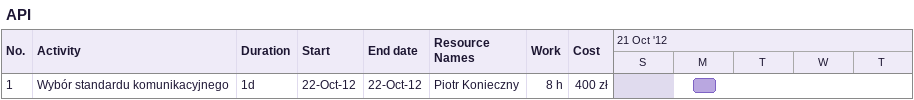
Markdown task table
API

| ID | Task | Duration | Start | Finish | Resources | Work (h) | Cost (zł) |
|---|---|---|---|---|---|---|---|
| 1 | Wybór standardu komunikacyjnego | 1d | 2012-10-22 | 2012-10-22 | Piotr Konieczny | 8 | 400 |
